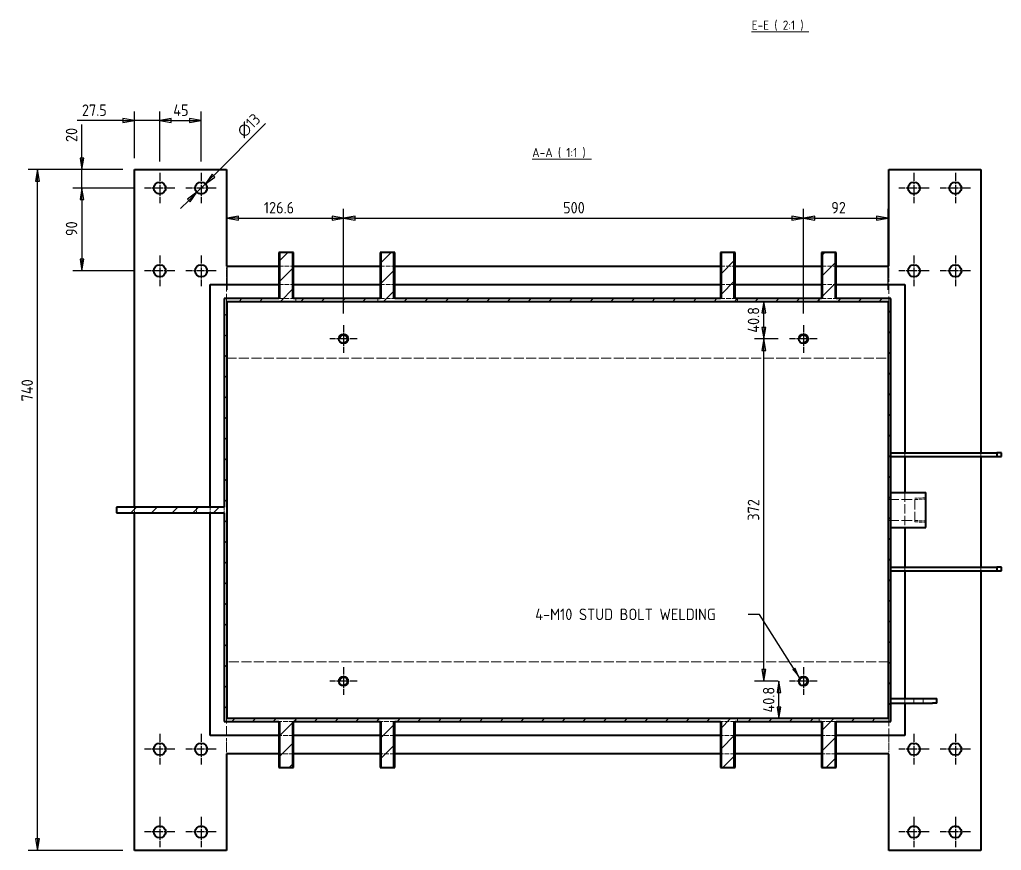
# Model space of a CAD drawing. Header units: millimetres. Extents: x 0 to 5945, y 0 to 4205.
# Drawn here: x 3576 to 4643, y 2005 to 2908 of the extents above; entities that cross this region are included whole.
import ezdxf

# ---------------------------------------------------------------- set-up
doc = ezdxf.new("R2010")
doc.units = ezdxf.units.MM
doc.header["$LTSCALE"] = 5
doc.linetypes.add('CHAIN', pattern=[0.3543, 0.2362, -0.0295, 0.0591, -0.0295])
doc.linetypes.add('DASHED', pattern=[0.2067, 0.1654, -0.0413])
doc.layers.get('0').update_dxf_attribs({"color": 3, "lineweight": 25})
for name, color, linetype, lineweight in [('가려진 것(ISO)', 2, 'DASHED', 18), ('가시적인 것(ISO)', 3, 'Continuous', 40), ('가시적인 좁은 것(ISO)', 3, 'Continuous', 35), ('기호(ISO)', 5, 'Continuous', 25), ('중심 표식(ISO)', 1, 'Continuous', 25), ('치수(ISO)', 2, 'Continuous', 25), ('해치(ISO)', 7, 'Continuous', 18)]:
    doc.layers.add(name, color=color, linetype=linetype, lineweight=lineweight)
doc.styles.add('치수 텍스트_PSTEK_POSCO', font='isocp.shx')
doc.styles.add('텍스트 스타일512', font='isocp.shx')
doc.dimstyles.new('치수_PSTEK_POSCO', dxfattribs={"dimscale": 5, "dimtxt": 2.5, "dimasz": 2.5, "dimexe": 2, "dimexo": 2.5, "dimgap": 1, "dimtad": 1, "dimrnd": 1e-08, "dimdsep": 46, "dimtxsty": '치수 텍스트_PSTEK_POSCO', "dimblk": 'Filled-1', "dimcen": 0.09, "dimdle": 10, "dimclrd": 7, "dimclre": 7, "dimclrt": 2, "dimadec": 1, "dimazin": 2, "dimtfac": 1, "dimtmove": 0, "dimatfit": 3, "dimfxl": 0, "dimtolj": 1, "dimlwd": -1, "dimlwe": -1, "dimarcsym": 0})
doc.dimstyles.new('치수_PSTEK_POSCO$7', dxfattribs={"dimscale": 5, "dimtxt": 2.5, "dimasz": 2.5, "dimexe": 2, "dimexo": 2.5, "dimgap": 1, "dimtad": 1, "dimrnd": 1e-08, "dimdsep": 46, "dimtxsty": '치수 텍스트_PSTEK_POSCO', "dimblk": 'Filled-1', "dimcen": 0.09, "dimdle": 10, "dimclrd": 7, "dimclre": 7, "dimclrt": 2, "dimadec": 1, "dimazin": 2, "dimtfac": 1, "dimtmove": 0, "dimatfit": 3, "dimfxl": 0, "dimtolj": 1, "dimlwd": -1, "dimlwe": -1, "dimarcsym": 0})

# ---------------------------------------------------------------- blocks, each defined once
blk = doc.blocks.new('Filled-1')
at = {"color": 0}
for p, q in [((0, 0), (-1, 0.167)), ((-1, 0.167), (-1, -0.167)), ((-1, 0), (0, 0)), ((-1, -0.167), (0, 0))]:
    blk.add_line(p, q, dxfattribs=at)
at = {"color": 0, "flags": 128}
blk.add_lwpolyline([(-1, -0.167), (0, 0), (-1, 0.167), (-1, -0.167)], dxfattribs=at)
at = {"color": 0}
blk.add_solid([(-1, -0.167), (0, 0), (-1, 0.167), (-1, -0.167)], dxfattribs=at)
blk = doc.blocks.new('*D67')
at = {"layer": 'Defpoints', "color": 0, "transparency": 16777216}
for p in [(3711.7, 2725.3), (3643.6, 2635.3), (3711.7, 2635.3)]:
    blk.add_point(p, dxfattribs=at)
at = {"layer": '치수(ISO)', "color": 7, "transparency": 16777216}
for p, q in [((3699.2, 2725.3), (3633.6, 2725.3)), ((3643.6, 2712.8), (3643.6, 2647.8)), ((3699.2, 2635.3), (3633.6, 2635.3))]:
    blk.add_line(p, q, dxfattribs=at)
at = {"layer": '치수(ISO)', "color": 7, "transparency": 16777216, "xscale": 12.5, "yscale": 12.5, "zscale": 12.5}
for p, rotation in [((3643.6, 2725.3), 90), ((3643.6, 2635.3), 270)]:
    blk.add_blockref('Filled-1', p, dxfattribs=dict(at, rotation=rotation))
at = {"layer": '치수(ISO)', "color": 2, "transparency": 16777216, "insert": (3632.3, 2673.1), "char_height": 12.5, "attachment_point": 4, "rotation": 90, "style": '치수 텍스트_PSTEK_POSCO'}
blk.add_mtext('\\A1;90', dxfattribs=at)
blk = doc.blocks.new('*D68')
at = {"layer": 'Defpoints', "color": 0, "transparency": 16777216}
for p in [(3643.6, 2745.3), (3700.7, 2745.3), (3711.7, 2725.3)]:
    blk.add_point(p, dxfattribs=at)
at = {"layer": '치수(ISO)', "color": 7, "transparency": 16777216}
for p, q in [((3643.6, 2757.8), (3643.6, 2794.4)), ((3688.2, 2745.3), (3633.6, 2745.3)), ((3643.6, 2725.3), (3643.6, 2745.3)), ((3699.2, 2725.3), (3633.6, 2725.3)), ((3643.6, 2712.8), (3643.6, 2700.3))]:
    blk.add_line(p, q, dxfattribs=at)
at = {"layer": '치수(ISO)', "color": 7, "transparency": 16777216, "xscale": 12.5, "yscale": 12.5, "zscale": 12.5}
for p, rotation in [((3643.6, 2745.3), 270), ((3643.6, 2725.3), 90)]:
    blk.add_blockref('Filled-1', p, dxfattribs=dict(at, rotation=rotation))
at = {"layer": '치수(ISO)', "color": 2, "transparency": 16777216, "insert": (3632.3, 2775.3), "char_height": 12.5, "attachment_point": 4, "rotation": 90, "style": '치수 텍스트_PSTEK_POSCO'}
blk.add_mtext('\\A1;20', dxfattribs=at)
blk = doc.blocks.new('*D69')
at = {"layer": 'Defpoints', "color": 0, "transparency": 16777216}
for p in [(3728.2, 2798.6), (3700.7, 2745.3), (3728.2, 2741.8)]:
    blk.add_point(p, dxfattribs=at)
at = {"layer": '치수(ISO)', "color": 7, "transparency": 16777216}
for p, q in [((3700.7, 2757.8), (3700.7, 2808.6)), ((3728.2, 2754.3), (3728.2, 2808.6)), ((3688.2, 2798.6), (3638.6, 2798.6)), ((3728.2, 2798.6), (3700.7, 2798.6)), ((3740.7, 2798.6), (3753.2, 2798.6))]:
    blk.add_line(p, q, dxfattribs=at)
at = {"layer": '치수(ISO)', "color": 7, "transparency": 16777216, "xscale": 12.5, "yscale": 12.5, "zscale": 12.5}
blk.add_blockref('Filled-1', (3700.7, 2798.6), dxfattribs=at)
at = {"layer": '치수(ISO)', "color": 7, "transparency": 16777216, "xscale": 12.5, "yscale": 12.5, "zscale": 12.5, "rotation": 180}
blk.add_blockref('Filled-1', (3728.2, 2798.6), dxfattribs=at)
at = {"layer": '치수(ISO)', "color": 2, "transparency": 16777216, "insert": (3643.6, 2809.9), "char_height": 12.5, "attachment_point": 4, "style": '치수 텍스트_PSTEK_POSCO'}
blk.add_mtext('\\A1;27.5', dxfattribs=at)
blk = doc.blocks.new('*D70')
at = {"layer": 'Defpoints', "color": 0, "transparency": 16777216}
for p in [(3773.2, 2798.6), (3728.2, 2741.8), (3773.2, 2741.8)]:
    blk.add_point(p, dxfattribs=at)
at = {"layer": '치수(ISO)', "color": 7, "transparency": 16777216}
for p, q in [((3728.2, 2754.3), (3728.2, 2808.6)), ((3773.2, 2754.3), (3773.2, 2808.6)), ((3740.7, 2798.6), (3760.7, 2798.6))]:
    blk.add_line(p, q, dxfattribs=at)
at = {"layer": '치수(ISO)', "color": 7, "transparency": 16777216, "xscale": 12.5, "yscale": 12.5, "zscale": 12.5, "rotation": 180}
blk.add_blockref('Filled-1', (3728.2, 2798.6), dxfattribs=at)
at = {"layer": '치수(ISO)', "color": 7, "transparency": 16777216, "xscale": 12.5, "yscale": 12.5, "zscale": 12.5}
blk.add_blockref('Filled-1', (3773.2, 2798.6), dxfattribs=at)
at = {"layer": '치수(ISO)', "color": 2, "transparency": 16777216, "insert": (3742.9, 2809.9), "char_height": 12.5, "attachment_point": 4, "style": '치수 텍스트_PSTEK_POSCO'}
blk.add_mtext('\\A1;45', dxfattribs=at)
blk = doc.blocks.new('*D71')
at = {"layer": 'Defpoints', "color": 0, "transparency": 16777216}
for p in [(3595.3, 2745.3), (3700.7, 2745.3), (3700.7, 2005.3)]:
    blk.add_point(p, dxfattribs=at)
at = {"layer": '치수(ISO)', "color": 7, "transparency": 16777216}
for p, q in [((3688.2, 2745.3), (3585.3, 2745.3)), ((3595.3, 2017.8), (3595.3, 2732.8)), ((3688.2, 2005.3), (3585.3, 2005.3))]:
    blk.add_line(p, q, dxfattribs=at)
at = {"layer": '치수(ISO)', "color": 7, "transparency": 16777216, "xscale": 12.5, "yscale": 12.5, "zscale": 12.5}
for p, rotation in [((3595.3, 2745.3), 90), ((3595.3, 2005.3), 270)]:
    blk.add_blockref('Filled-1', p, dxfattribs=dict(at, rotation=rotation))
at = {"layer": '치수(ISO)', "color": 2, "transparency": 16777216, "insert": (3584.1, 2493.4), "char_height": 12.5, "attachment_point": 4, "rotation": 90, "style": '치수 텍스트_PSTEK_POSCO'}
blk.add_mtext('\\A1;740', dxfattribs=at)
blk = doc.blocks.new('*D98')
at = {"layer": 'Defpoints', "color": 0, "transparency": 16777216}
for p in [(3777.8, 2729.9), (3768.6, 2720.7)]:
    blk.add_point(p, dxfattribs=at)
at = {"layer": '치수(ISO)', "color": 7, "transparency": 16777216}
for p, q in [((3786.6, 2738.7), (3843.3, 2795.4)), ((3768.6, 2720.7), (3777.8, 2729.9)), ((3759.7, 2711.8), (3750.9, 2703))]:
    blk.add_line(p, q, dxfattribs=at)
at = {"layer": '치수(ISO)', "color": 7, "transparency": 16777216, "xscale": 12.5, "yscale": 12.5, "zscale": 12.5}
for p, rotation in [((3777.8, 2729.9), 224.9999999999915), ((3768.6, 2720.7), 44.99999999999152)]:
    blk.add_blockref('Filled-1', p, dxfattribs=dict(at, rotation=rotation))
at = {"layer": '치수(ISO)', "color": 2, "transparency": 16777216, "insert": (3815.5, 2783.6), "char_height": 12.5, "attachment_point": 4, "rotation": 45, "style": '치수 텍스트_PSTEK_POSCO'}
blk.add_mtext('\\A1;∅13', dxfattribs=at)
blk = doc.blocks.new('*D159')
at = {"layer": 'Defpoints', "color": 0, "transparency": 16777216}
for p in [(4428, 2692.6), (3928, 2576.3), (4428, 2576.3)]:
    blk.add_point(p, dxfattribs=at)
at = {"layer": '치수(ISO)', "color": 7, "transparency": 16777216}
for p, q in [((3928, 2588.8), (3928, 2702.6)), ((4428, 2588.8), (4428, 2702.6)), ((3940.5, 2692.6), (4415.5, 2692.6))]:
    blk.add_line(p, q, dxfattribs=at)
at = {"layer": '치수(ISO)', "color": 7, "transparency": 16777216, "xscale": 12.5, "yscale": 12.5, "zscale": 12.5, "rotation": 180}
blk.add_blockref('Filled-1', (3928, 2692.6), dxfattribs=at)
at = {"layer": '치수(ISO)', "color": 7, "transparency": 16777216, "xscale": 12.5, "yscale": 12.5, "zscale": 12.5}
blk.add_blockref('Filled-1', (4428, 2692.6), dxfattribs=at)
at = {"layer": '치수(ISO)', "color": 2, "transparency": 16777216, "insert": (4166.7, 2703.9), "char_height": 12.5, "attachment_point": 4, "style": '치수 텍스트_PSTEK_POSCO'}
blk.add_mtext('\\A1;500', dxfattribs=at)
blk = doc.blocks.new('*D160')
at = {"layer": 'Defpoints', "color": 0, "transparency": 16777216}
for p in [(4520, 2692.6), (4520, 2602.1), (4428, 2576.3)]:
    blk.add_point(p, dxfattribs=at)
at = {"layer": '치수(ISO)', "color": 7, "transparency": 16777216}
for p, q in [((4428, 2588.8), (4428, 2702.6)), ((4520, 2614.6), (4520, 2702.6)), ((4440.5, 2692.6), (4507.5, 2692.6))]:
    blk.add_line(p, q, dxfattribs=at)
at = {"layer": '치수(ISO)', "color": 7, "transparency": 16777216, "xscale": 12.5, "yscale": 12.5, "zscale": 12.5, "rotation": 180}
blk.add_blockref('Filled-1', (4428, 2692.6), dxfattribs=at)
at = {"layer": '치수(ISO)', "color": 7, "transparency": 16777216, "xscale": 12.5, "yscale": 12.5, "zscale": 12.5}
blk.add_blockref('Filled-1', (4520, 2692.6), dxfattribs=at)
at = {"layer": '치수(ISO)', "color": 2, "transparency": 16777216, "insert": (4458.2, 2703.9), "char_height": 12.5, "attachment_point": 4, "style": '치수 텍스트_PSTEK_POSCO'}
blk.add_mtext('\\A1;92', dxfattribs=at)
blk = doc.blocks.new('*D161')
at = {"layer": 'Defpoints', "color": 0, "transparency": 16777216}
for p in [(4384.9, 2602.1), (4520, 2602.1), (4413, 2561.3)]:
    blk.add_point(p, dxfattribs=at)
at = {"layer": '치수(ISO)', "color": 7, "transparency": 16777216}
for p, q in [((4384.9, 2573.8), (4384.9, 2589.6)), ((4400.5, 2561.3), (4374.9, 2561.3))]:
    blk.add_line(p, q, dxfattribs=at)
at = {"layer": '치수(ISO)', "color": 7, "transparency": 16777216, "xscale": 12.5, "yscale": 12.5, "zscale": 12.5}
for p, rotation in [((4384.9, 2602.1), 90), ((4384.9, 2561.3), 270)]:
    blk.add_blockref('Filled-1', p, dxfattribs=dict(at, rotation=rotation))
at = {"layer": '치수(ISO)', "color": 2, "transparency": 16777216, "insert": (4373.7, 2568), "char_height": 12.5, "attachment_point": 4, "rotation": 90, "style": '치수 텍스트_PSTEK_POSCO'}
blk.add_mtext('\\A1;40.8', dxfattribs=at)
blk = doc.blocks.new('*D162')
at = {"layer": 'Defpoints', "color": 0, "transparency": 16777216}
for p in [(4384.9, 2561.3), (4413, 2561.3), (4413, 2189.3)]:
    blk.add_point(p, dxfattribs=at)
at = {"layer": '치수(ISO)', "color": 7, "transparency": 16777216}
for p, q in [((4400.5, 2561.3), (4374.9, 2561.3)), ((4384.9, 2201.8), (4384.9, 2548.8)), ((4400.5, 2189.3), (4374.9, 2189.3))]:
    blk.add_line(p, q, dxfattribs=at)
at = {"layer": '치수(ISO)', "color": 7, "transparency": 16777216, "xscale": 12.5, "yscale": 12.5, "zscale": 12.5}
for p, rotation in [((4384.9, 2561.3), 90), ((4384.9, 2189.3), 270)]:
    blk.add_blockref('Filled-1', p, dxfattribs=dict(at, rotation=rotation))
at = {"layer": '치수(ISO)', "color": 2, "transparency": 16777216, "insert": (4373.7, 2363.7), "char_height": 12.5, "attachment_point": 4, "rotation": 90, "style": '치수 텍스트_PSTEK_POSCO'}
blk.add_mtext('\\A1;372', dxfattribs=at)
blk = doc.blocks.new('*D163')
at = {"layer": 'Defpoints', "color": 0, "transparency": 16777216}
for p in [(4401.4, 2189.3), (4428, 2189.3), (4520, 2148.5)]:
    blk.add_point(p, dxfattribs=at)
at = {"layer": '치수(ISO)', "color": 7, "transparency": 16777216}
blk.add_line((4401.4, 2161), (4401.4, 2176.8), dxfattribs=at)
at = {"layer": '치수(ISO)', "color": 7, "transparency": 16777216, "xscale": 12.5, "yscale": 12.5, "zscale": 12.5}
for p, rotation in [((4401.4, 2189.3), 90), ((4401.4, 2148.5), 270)]:
    blk.add_blockref('Filled-1', p, dxfattribs=dict(at, rotation=rotation))
at = {"layer": '치수(ISO)', "color": 2, "transparency": 16777216, "insert": (4390.2, 2155.1), "char_height": 12.5, "attachment_point": 4, "rotation": 90, "style": '치수 텍스트_PSTEK_POSCO'}
blk.add_mtext('\\A1;40.8', dxfattribs=at)
blk = doc.blocks.new('*D165')
at = {"layer": 'Defpoints', "color": 0, "transparency": 16777216}
for p in [(3928, 2692.6), (3801.4, 2602.1), (3928, 2576.3)]:
    blk.add_point(p, dxfattribs=at)
at = {"layer": '치수(ISO)', "color": 7, "transparency": 16777216}
for p, q in [((3801.4, 2614.6), (3801.4, 2702.6)), ((3928, 2588.8), (3928, 2702.6)), ((3813.9, 2692.6), (3915.5, 2692.6))]:
    blk.add_line(p, q, dxfattribs=at)
at = {"layer": '치수(ISO)', "color": 7, "transparency": 16777216, "xscale": 12.5, "yscale": 12.5, "zscale": 12.5, "rotation": 180}
blk.add_blockref('Filled-1', (3801.4, 2692.6), dxfattribs=at)
at = {"layer": '치수(ISO)', "color": 7, "transparency": 16777216, "xscale": 12.5, "yscale": 12.5, "zscale": 12.5}
blk.add_blockref('Filled-1', (3928, 2692.6), dxfattribs=at)
at = {"layer": '치수(ISO)', "color": 2, "transparency": 16777216, "insert": (3841.4, 2703.9), "char_height": 12.5, "attachment_point": 4, "style": '치수 텍스트_PSTEK_POSCO'}
blk.add_mtext('\\A1;126.6', dxfattribs=at)

msp = doc.modelspace()

# ---------------------------------------------------------------- hatches: boundary and pattern name
at = {"layer": '해치(ISO)'}
h = msp.add_hatch(dxfattribs=at)
h.set_pattern_fill('ANSI31', color=256, scale=127, style=0)
h.set_pattern_definition([(45, (0, 0), (-11.22532, 11.22532), [])])
h.paths.add_polyline_path([(4353.6819, 2145.2778), (4447.6819, 2145.2778), (4447.6819, 2095.2778), (4463.6819, 2095.2778), (4463.6819, 2145.2778), (4523.1819, 2145.2778), (4523.1819, 2605.2778), (4463.6819, 2605.2778), (4463.6819, 2655.2778), (4447.6819, 2655.2778), (4447.6819, 2605.2778), (4353.6819, 2605.2778), (4353.6819, 2655.2778), (4337.6819, 2655.2778), (4337.6819, 2605.2778), (3983.6819, 2605.2778), (3983.6819, 2655.2778), (3967.6819, 2655.2778), (3967.6819, 2605.2778), (3873.6819, 2605.2778), (3873.6819, 2655.2778), (3857.6819, 2655.2778), (3857.6819, 2605.2778), (3798.1819, 2605.2778), (3798.1819, 2378.2778), (3681.3231, 2378.2778), (3681.3231, 2372.2778), (3798.1819, 2372.2778), (3798.1819, 2145.2778), (3857.6819, 2145.2778), (3857.6819, 2095.2778), (3873.6819, 2095.2778), (3873.6819, 2145.2778), (3967.6819, 2145.2778), (3967.6819, 2095.2778), (3983.6819, 2095.2778), (3983.6819, 2145.2778), (4337.6819, 2145.2778), (4337.6819, 2095.2778), (4353.6819, 2095.2778)])
h.paths.add_polyline_path([(4519.9819, 2148.4778), (3801.3819, 2148.4778), (3801.3819, 2602.0778), (4519.9819, 2602.0778)], flags=0)

# ---------------------------------------------------------------- linework, layer by layer
at = {"layer": '가려진 것(ISO)', "ltscale": 2.260439}
for p, q in [((3800.6819, 2638.4116), (3800.6819, 2634.4268)), ((4520.6819, 2634.4268), (4520.6819, 2638.4116)), ((3800.6819, 2546.1288), (3800.6819, 2542.144)), ((4520.6819, 2542.144), (4520.6819, 2546.1288)), ((3800.6819, 2208.4116), (3800.6819, 2204.4268)), ((4520.6819, 2204.4268), (4520.6819, 2208.4116)), ((3800.6819, 2116.1288), (3800.6819, 2112.144)), ((4520.6819, 2112.144), (4520.6819, 2116.1288))]:
    msp.add_line(p, q, dxfattribs=at)
at = {"layer": '가려진 것(ISO)', "ltscale": 6.094929}
for p, q in [((3857.6819, 2640.2778), (3873.6819, 2640.2778)), ((3967.6819, 2640.2778), (3983.6819, 2640.2778)), ((4337.6819, 2640.2778), (4353.6819, 2640.2778)), ((4447.6819, 2640.2778), (4463.6819, 2640.2778)), ((3857.6819, 2620.2778), (3873.6819, 2620.2778)), ((3967.6819, 2620.2778), (3983.6819, 2620.2778)), ((4337.6819, 2620.2778), (4353.6819, 2620.2778)), ((4447.6819, 2620.2778), (4463.6819, 2620.2778)), ((3857.6819, 2605.2778), (3873.6819, 2605.2778)), ((3967.6819, 2605.2778), (3983.6819, 2605.2778)), ((4337.6819, 2605.2778), (4353.6819, 2605.2778)), ((4447.6819, 2605.2778), (4463.6819, 2605.2778)), ((3873.6819, 2145.2778), (3857.6819, 2145.2778)), ((3983.6819, 2145.2778), (3967.6819, 2145.2778)), ((4353.6819, 2145.2778), (4337.6819, 2145.2778)), ((4463.6819, 2145.2778), (4447.6819, 2145.2778)), ((3873.6819, 2130.2778), (3857.6819, 2130.2778)), ((3983.6819, 2130.2778), (3967.6819, 2130.2778)), ((4353.6819, 2130.2778), (4337.6819, 2130.2778)), ((4463.6819, 2130.2778), (4447.6819, 2130.2778)), ((3873.6819, 2110.2778), (3857.6819, 2110.2778)), ((3983.6819, 2110.2778), (3967.6819, 2110.2778)), ((4353.6819, 2110.2778), (4337.6819, 2110.2778)), ((4463.6819, 2110.2778), (4447.6819, 2110.2778))]:
    msp.add_line(p, q, dxfattribs=at)
at = {"layer": '가려진 것(ISO)', "ltscale": 11.022712}
for p, q in [((3800.6819, 2634.4268), (3800.6819, 2631.4482)), ((4520.6819, 2631.4482), (4520.6819, 2634.4268)), ((3800.6819, 2549.1074), (3800.6819, 2546.1288)), ((4520.6819, 2546.1288), (4520.6819, 2549.1074)), ((3800.6819, 2204.4268), (3800.6819, 2201.4482)), ((4520.6819, 2201.4482), (4520.6819, 2204.4268)), ((3800.6819, 2119.1074), (3800.6819, 2116.1288)), ((4520.6819, 2116.1288), (4520.6819, 2119.1074))]:
    msp.add_line(p, q, dxfattribs=at)
at = {"layer": '가려진 것(ISO)', "ltscale": 4.520979}
for p, q in [((3800.6819, 2623.4787), (3800.6819, 2631.4482)), ((4520.6819, 2631.4482), (4520.6819, 2623.4787)), ((3800.6819, 2549.1074), (3800.6819, 2557.0769)), ((4520.6819, 2557.0769), (4520.6819, 2549.1074)), ((3800.6819, 2193.4787), (3800.6819, 2201.4482)), ((4520.6819, 2201.4482), (4520.6819, 2193.4787)), ((3800.6819, 2119.1074), (3800.6819, 2127.0769)), ((4520.6819, 2127.0769), (4520.6819, 2119.1074))]:
    msp.add_line(p, q, dxfattribs=at)
at = {"layer": '가려진 것(ISO)', "ltscale": 12.849872}
for p, q in [((3800.6819, 2623.4787), (3800.6819, 2557.0769)), ((4520.6819, 2557.0769), (4520.6819, 2623.4787)), ((3800.6819, 2193.4787), (3800.6819, 2127.0769)), ((4520.6819, 2127.0769), (4520.6819, 2193.4787))]:
    msp.add_line(p, q, dxfattribs=at)
at = {"layer": '가려진 것(ISO)', "ltscale": 1.218906}
for p, q in [((3876.1819, 2605.2778), (3876.1819, 2602.0778)), ((3965.1819, 2605.2778), (3965.1819, 2602.0778)), ((4356.1819, 2605.2778), (4356.1819, 2602.0778)), ((4445.1819, 2605.2778), (4445.1819, 2602.0778)), ((3876.1819, 2148.4778), (3876.1819, 2145.2778)), ((3965.1819, 2148.4778), (3965.1819, 2145.2778)), ((4356.1819, 2148.4778), (4356.1819, 2145.2778)), ((4445.1819, 2148.4778), (4445.1819, 2145.2778))]:
    msp.add_line(p, q, dxfattribs=at)
at = {"layer": '가려진 것(ISO)', "ltscale": 13.304306}
for p, q in [((3800.6819, 2210.2778), (3800.6819, 2540.2778)), ((4520.6819, 2540.2778), (4520.6819, 2210.2778))]:
    msp.add_line(p, q, dxfattribs=at)
at = {"layer": '가려진 것(ISO)', "ltscale": 13.144563}
for p, q in [((3800.6819, 2540.2778), (4520.6819, 2540.2778)), ((4520.6819, 2210.2778), (3800.6819, 2210.2778))]:
    msp.add_line(p, q, dxfattribs=at)
at = {"layer": '가려진 것(ISO)', "ltscale": 1.523657}
for p, q in [((4538.1819, 2433.2778), (4538.1819, 2437.2778)), ((4620.6819, 2437.2778), (4620.6819, 2433.2778)), ((4538.1819, 2309.2778), (4538.1819, 2313.2778)), ((4620.6819, 2313.2778), (4620.6819, 2309.2778))]:
    msp.add_line(p, q, dxfattribs=at)
at = {"layer": '가려진 것(ISO)', "ltscale": 12.256087}
msp.add_line((4538.1819, 2394.2778), (4538.1819, 2356.2778), dxfattribs=at)
at = {"layer": '가려진 것(ISO)', "ltscale": 14.010643}
for p, q in [((4519.9819, 2386.5933), (4548.9419, 2386.5933)), ((4519.9819, 2363.9623), (4548.9419, 2363.9623))]:
    msp.add_line(p, q, dxfattribs=at)
at = {"layer": '가려진 것(ISO)', "ltscale": 4.664874}
for p, q in [((4561.1819, 2388.5629), (4548.9419, 2388.1804)), ((4548.9419, 2386.7283), (4561.1819, 2387.1108)), ((4548.9419, 2363.8273), (4561.1819, 2363.4448)), ((4548.9419, 2362.3752), (4561.1819, 2361.9927))]:
    msp.add_line(p, q, dxfattribs=at)
at = {"layer": '가려진 것(ISO)', "ltscale": 13.073645}
msp.add_line((4548.9419, 2362.3752), (4548.9419, 2388.1804), dxfattribs=at)
at = {"layer": '가려진 것(ISO)', "ltscale": 2.285536}
for p, q in [((3700.6819, 2372.2778), (3700.6819, 2378.2778)), ((3768.1819, 2372.2778), (3768.1819, 2378.2778)), ((3783.1819, 2372.2778), (3783.1819, 2378.2778)), ((3798.1819, 2372.2778), (3798.1819, 2378.2778))]:
    msp.add_line(p, q, dxfattribs=at)
at = {"layer": '가려진 것(ISO)', "ltscale": 1.904597}
for p, q in [((4538.1819, 2170.2778), (4538.1819, 2165.2778)), ((4548.1819, 2170.2778), (4548.1819, 2165.2778)), ((4558.1819, 2170.2778), (4558.1819, 2165.2778))]:
    msp.add_line(p, q, dxfattribs=at)
at = {"layer": '가시적인 것(ISO)'}
for p, q in [((3700.6819, 2745.2778), (3800.6819, 2745.2778)), ((3700.6819, 2378.2778), (3700.6819, 2745.2778)), ((3800.6819, 2745.2778), (3800.6819, 2640.2778)), ((4520.6819, 2640.2778), (4520.6819, 2745.2778)), ((4520.6819, 2745.2778), (4620.6819, 2745.2778)), ((4620.6819, 2745.2778), (4620.6819, 2437.2778)), ((3873.6819, 2655.2778), (3857.6819, 2655.2778)), ((3857.6819, 2655.2778), (3857.6819, 2605.2778)), ((3873.6819, 2605.2778), (3873.6819, 2655.2778)), ((3983.6819, 2655.2778), (3967.6819, 2655.2778)), ((3967.6819, 2655.2778), (3967.6819, 2605.2778)), ((3983.6819, 2605.2778), (3983.6819, 2655.2778)), ((4353.6819, 2655.2778), (4337.6819, 2655.2778)), ((4337.6819, 2655.2778), (4337.6819, 2605.2778)), ((4353.6819, 2605.2778), (4353.6819, 2655.2778)), ((4463.6819, 2655.2778), (4447.6819, 2655.2778)), ((4447.6819, 2655.2778), (4447.6819, 2605.2778)), ((4463.6819, 2605.2778), (4463.6819, 2655.2778)), ((3800.6819, 2640.2778), (3857.6819, 2640.2778)), ((3873.6819, 2640.2778), (3967.6819, 2640.2778)), ((3983.6819, 2640.2778), (4337.6819, 2640.2778)), ((4353.6819, 2640.2778), (4447.6819, 2640.2778)), ((4463.6819, 2640.2778), (4520.6819, 2640.2778)), ((3783.1819, 2620.2778), (3857.6819, 2620.2778)), ((3783.1819, 2378.2778), (3783.1819, 2620.2778)), ((3873.6819, 2620.2778), (3967.6819, 2620.2778)), ((3983.6819, 2620.2778), (4337.6819, 2620.2778)), ((4353.6819, 2620.2778), (4447.6819, 2620.2778)), ((4463.6819, 2620.2778), (4538.1819, 2620.2778)), ((4538.1819, 2620.2778), (4538.1819, 2437.2778)), ((3857.6819, 2605.2778), (3798.1819, 2605.2778)), ((3798.1819, 2605.2778), (3798.1819, 2378.2778)), ((3967.6819, 2605.2778), (3873.6819, 2605.2778)), ((4337.6819, 2605.2778), (3983.6819, 2605.2778)), ((4447.6819, 2605.2778), (4353.6819, 2605.2778)), ((4523.1819, 2605.2778), (4463.6819, 2605.2778)), ((4523.1819, 2145.2778), (4523.1819, 2605.2778)), ((3801.3819, 2148.4778), (3801.3819, 2602.0778)), ((3801.3819, 2602.0778), (4519.9819, 2602.0778)), ((4519.9819, 2602.0778), (4519.9819, 2148.4778)), ((4523.1819, 2437.2778), (4638.1819, 2437.2778)), ((4643.1819, 2437.2778), (4638.1819, 2437.2778)), ((4638.1819, 2437.2778), (4638.1819, 2433.2778)), ((4643.1819, 2433.2778), (4643.1819, 2437.2778)), ((4523.1819, 2433.2778), (4638.1819, 2433.2778)), ((4538.1819, 2433.2778), (4538.1819, 2394.2778)), ((4620.6819, 2433.2778), (4620.6819, 2313.2778)), ((4638.1819, 2433.2778), (4643.1819, 2433.2778)), ((4523.1819, 2394.2778), (4561.1819, 2394.2778)), ((4561.1819, 2356.2778), (4561.1819, 2394.2778)), ((3798.1819, 2378.2778), (3681.3231, 2378.2778)), ((3681.3231, 2378.2778), (3681.3231, 2372.2778)), ((3681.3231, 2372.2778), (3798.1819, 2372.2778)), ((3700.6819, 2005.2778), (3700.6819, 2372.2778)), ((3783.1819, 2130.2778), (3783.1819, 2372.2778)), ((3798.1819, 2372.2778), (3798.1819, 2145.2778)), ((4523.1819, 2356.2778), (4561.1819, 2356.2778)), ((4538.1819, 2356.2778), (4538.1819, 2313.2778)), ((4523.1819, 2313.2778), (4638.1819, 2313.2778)), ((4523.1819, 2309.2778), (4638.1819, 2309.2778)), ((4538.1819, 2309.2778), (4538.1819, 2170.2778)), ((4620.6819, 2309.2778), (4620.6819, 2005.2778)), ((4643.1819, 2313.2778), (4638.1819, 2313.2778)), ((4638.1819, 2313.2778), (4638.1819, 2309.2778)), ((4638.1819, 2309.2778), (4643.1819, 2309.2778)), ((4643.1819, 2309.2778), (4643.1819, 2313.2778)), ((4523.1819, 2170.2778), (4568.1819, 2170.2778)), ((4568.1819, 2170.2778), (4573.1819, 2170.2778)), ((4573.1819, 2165.2778), (4573.1819, 2170.2778)), ((4523.1819, 2165.2778), (4568.1819, 2165.2778)), ((4538.1819, 2165.2778), (4538.1819, 2130.2778)), ((4573.1819, 2165.2778), (4568.1819, 2165.2778)), ((3798.1819, 2145.2778), (3857.6819, 2145.2778)), ((4519.9819, 2148.4778), (3801.3819, 2148.4778)), ((3857.6819, 2145.2778), (3857.6819, 2095.2778)), ((3873.6819, 2095.2778), (3873.6819, 2145.2778)), ((3873.6819, 2145.2778), (3967.6819, 2145.2778)), ((3967.6819, 2145.2778), (3967.6819, 2095.2778)), ((3983.6819, 2095.2778), (3983.6819, 2145.2778)), ((3983.6819, 2145.2778), (4337.6819, 2145.2778)), ((4337.6819, 2145.2778), (4337.6819, 2095.2778)), ((4353.6819, 2145.2778), (4447.6819, 2145.2778)), ((4353.6819, 2095.2778), (4353.6819, 2145.2778)), ((4447.6819, 2145.2778), (4447.6819, 2095.2778)), ((4463.6819, 2095.2778), (4463.6819, 2145.2778)), ((4463.6819, 2145.2778), (4523.1819, 2145.2778)), ((3857.6819, 2130.2778), (3783.1819, 2130.2778)), ((3967.6819, 2130.2778), (3873.6819, 2130.2778)), ((4337.6819, 2130.2778), (3983.6819, 2130.2778)), ((4447.6819, 2130.2778), (4353.6819, 2130.2778)), ((4538.1819, 2130.2778), (4463.6819, 2130.2778)), ((3800.6819, 2110.2778), (3800.6819, 2005.2778)), ((3857.6819, 2110.2778), (3800.6819, 2110.2778)), ((3967.6819, 2110.2778), (3873.6819, 2110.2778)), ((4337.6819, 2110.2778), (3983.6819, 2110.2778)), ((4447.6819, 2110.2778), (4353.6819, 2110.2778)), ((4520.6819, 2110.2778), (4463.6819, 2110.2778)), ((4520.6819, 2005.2778), (4520.6819, 2110.2778)), ((3857.6819, 2095.2778), (3873.6819, 2095.2778)), ((3967.6819, 2095.2778), (3983.6819, 2095.2778)), ((4337.6819, 2095.2778), (4353.6819, 2095.2778)), ((4447.6819, 2095.2778), (4463.6819, 2095.2778)), ((3800.6819, 2005.2778), (3700.6819, 2005.2778)), ((4620.6819, 2005.2778), (4520.6819, 2005.2778))]:
    msp.add_line(p, q, dxfattribs=at)
for centre, radius in [((3728.1819, 2725.2778), 6.5), ((3773.1819, 2725.2778), 6.5), ((4548.1819, 2725.2778), 6.5), ((4593.1819, 2725.2778), 6.5), ((3728.1819, 2635.2778), 6.5), ((3773.1819, 2635.2778), 6.5), ((4548.1819, 2635.2778), 6.5), ((4593.1819, 2635.2778), 6.5), ((3927.9819, 2561.2778), 5), ((4427.9819, 2561.2778), 5), ((3927.9819, 2189.2778), 5), ((4427.9819, 2189.2778), 5), ((3728.1819, 2115.2778), 6.5), ((3773.1819, 2115.2778), 6.5), ((4548.1819, 2115.2778), 6.5), ((4593.1819, 2115.2778), 6.5), ((3728.1819, 2025.2778), 6.5), ((3773.1819, 2025.2778), 6.5), ((4548.1819, 2025.2778), 6.5), ((4593.1819, 2025.2778), 6.5)]:
    msp.add_circle(centre, radius, dxfattribs=at)
at = {"layer": '가시적인 좁은 것(ISO)'}
for p, q in [((3858.8874, 2655.2778), (3858.8874, 2605.2778)), ((3872.4764, 2605.2778), (3872.4764, 2655.2778)), ((3968.8874, 2655.2778), (3968.8874, 2605.2778)), ((3982.4764, 2605.2778), (3982.4764, 2655.2778)), ((4338.8874, 2655.2778), (4338.8874, 2605.2778)), ((4352.4764, 2605.2778), (4352.4764, 2655.2778)), ((4448.8874, 2655.2778), (4448.8874, 2605.2778)), ((4462.4764, 2605.2778), (4462.4764, 2655.2778)), ((3858.8874, 2145.2778), (3858.8874, 2095.2778)), ((3872.4764, 2095.2778), (3872.4764, 2145.2778)), ((3968.8874, 2145.2778), (3968.8874, 2095.2778)), ((3982.4764, 2095.2778), (3982.4764, 2145.2778)), ((4338.8874, 2145.2778), (4338.8874, 2095.2778)), ((4352.4764, 2095.2778), (4352.4764, 2145.2778)), ((4448.8874, 2145.2778), (4448.8874, 2095.2778)), ((4462.4764, 2095.2778), (4462.4764, 2145.2778))]:
    msp.add_line(p, q, dxfattribs=at)
for centre in [(3927.9819, 2561.2778), (4427.9819, 2561.2778), (3927.9819, 2189.2778), (4427.9819, 2189.2778)]:
    msp.add_arc(centre, 4.103, 260, 170, dxfattribs=at)
at = {"layer": '기호(ISO)', "color": 7, "lineweight": 18}
for p, q in [((4371.6894, 2895.201), (4433.9302, 2895.201)), ((4133.1174, 2756.7881), (4197.5631, 2756.7881))]:
    msp.add_line(p, q, dxfattribs=at)
at = {"layer": '중심 표식(ISO)', "linetype": 'CHAIN', "ltscale": 7.333869}
for p, q in [((3728.1819, 2741.7778), (3728.1819, 2708.7778)), ((3773.1819, 2741.7778), (3773.1819, 2708.7778)), ((4548.1819, 2741.7778), (4548.1819, 2708.7778)), ((4593.1819, 2741.7778), (4593.1819, 2708.7778)), ((3744.6819, 2725.2778), (3711.6819, 2725.2778)), ((3789.6819, 2725.2778), (3756.6819, 2725.2778)), ((4564.6819, 2725.2778), (4531.6819, 2725.2778)), ((4609.6819, 2725.2778), (4576.6819, 2725.2778)), ((3728.1819, 2651.7778), (3728.1819, 2618.7778)), ((3773.1819, 2651.7778), (3773.1819, 2618.7778)), ((4548.1819, 2651.7778), (4548.1819, 2618.7778)), ((4593.1819, 2651.7778), (4593.1819, 2618.7778)), ((3744.6819, 2635.2778), (3711.6819, 2635.2778)), ((3789.6819, 2635.2778), (3756.6819, 2635.2778)), ((4564.6819, 2635.2778), (4531.6819, 2635.2778)), ((4609.6819, 2635.2778), (4576.6819, 2635.2778)), ((3728.1819, 2131.7778), (3728.1819, 2098.7778)), ((3773.1819, 2131.7778), (3773.1819, 2098.7778)), ((4548.1819, 2131.7778), (4548.1819, 2098.7778)), ((4593.1819, 2131.7778), (4593.1819, 2098.7778)), ((3744.6819, 2115.2778), (3711.6819, 2115.2778)), ((3789.6819, 2115.2778), (3756.6819, 2115.2778)), ((4564.6819, 2115.2778), (4531.6819, 2115.2778)), ((4609.6819, 2115.2778), (4576.6819, 2115.2778)), ((3728.1819, 2041.7778), (3728.1819, 2008.7778)), ((3773.1819, 2041.7778), (3773.1819, 2008.7778)), ((4548.1819, 2041.7778), (4548.1819, 2008.7778)), ((4593.1819, 2041.7778), (4593.1819, 2008.7778)), ((3744.6819, 2025.2778), (3711.6819, 2025.2778)), ((3789.6819, 2025.2778), (3756.6819, 2025.2778)), ((4564.6819, 2025.2778), (4531.6819, 2025.2778)), ((4609.6819, 2025.2778), (4576.6819, 2025.2778))]:
    msp.add_line(p, q, dxfattribs=at)
at = {"layer": '중심 표식(ISO)', "linetype": 'CHAIN', "ltscale": 6.667144}
for p, q in [((3927.9819, 2576.2778), (3927.9819, 2546.2778)), ((4427.9819, 2576.2778), (4427.9819, 2546.2778)), ((3942.9819, 2561.2778), (3912.9819, 2561.2778)), ((4442.9819, 2561.2778), (4412.9819, 2561.2778)), ((3927.9819, 2204.2778), (3927.9819, 2174.2778)), ((4427.9819, 2204.2778), (4427.9819, 2174.2778)), ((3942.9819, 2189.2778), (3912.9819, 2189.2778)), ((4442.9819, 2189.2778), (4412.9819, 2189.2778))]:
    msp.add_line(p, q, dxfattribs=at)

# ---------------------------------------------------------------- texts
at = {"layer": '기호(ISO)', "color": 7, "char_height": 10, "attachment_point": 7, "style": '텍스트 스타일512'}
for s, insert in [('E-E ( 2:1 )', (4371.6894, 2896.3068)), ('A-A ( 1:1 )', (4133.1174, 2757.8939))]:
    msp.add_mtext(s, dxfattribs=dict(at, insert=insert))
at = {"layer": '기호(ISO)', "color": 2, "insert": (4136.4212, 2261.8429), "char_height": 12.5, "width": 226.460075, "attachment_point": 4, "style": '치수 텍스트_PSTEK_POSCO'}
msp.add_mtext('{\\fISOCP|b0|i0;\\H12.5000;4-M10 STUD BOLT WELDING}', dxfattribs=at)

# ---------------------------------------------------------------- dimensions: what is measured, and where the dimension line sits
at = {"layer": '치수(ISO)', "color": 7}
for base, p1, p2, angle, override, picture, middle in [((3728.1819, 2798.6129), (3700.6819, 2745.2778), (3728.1819, 2741.7778), 180, {"dimdec": 2, "dimtp": 0, "dimtm": 0, "dimtdec": 2, "dimtofl": 1, "dimatfit": 1}, '*D69', (3657.1393, 2798.6129)), ((3773.1819, 2798.6129), (3728.1819, 2741.7778), (3773.1819, 2741.7778), 180, {"dimdec": 2, "dimtp": 0, "dimtm": 0, "dimtdec": 2, "dimtofl": 0, "dimatfit": 1}, '*D70', (3750.6819, 2798.6129)), ((3643.5519, 2745.2778), (3711.6819, 2725.2778), (3700.6819, 2745.2778), 90, {"dimdec": 2, "dimtp": 0, "dimtm": 0, "dimtdec": 2, "dimtofl": 1, "dimatfit": 1}, '*D68', (3643.5519, 2782.3164)), ((3595.3321, 2745.2778), (3700.6819, 2005.2778), (3700.6819, 2745.2778), 90, {"dimdec": 2, "dimtp": 0, "dimtm": 0, "dimtdec": 2, "dimtofl": 0, "dimatfit": 1}, '*D71', (3595.3321, 2505.2778)), ((3643.5519, 2635.2778), (3711.6819, 2725.2778), (3711.6819, 2635.2778), 90, {"dimdec": 2, "dimtp": 0, "dimtm": 0, "dimtdec": 2, "dimtofl": 0, "dimatfit": 1}, '*D67', (3643.5519, 2680.2778)), ((4427.9819, 2692.6301), (3927.9819, 2576.2778), (4427.9819, 2576.2778), 180, {"dimdec": 2, "dimblk2": 'Filled-1', "dimsah": 1, "dimtp": 0, "dimtm": 0, "dimtdec": 2, "dimtofl": 0, "dimatfit": 1}, '*D159', (4177.9819, 2692.6301)), ((4519.9819, 2692.6301), (4427.9819, 2576.2778), (4519.9819, 2602.0778), 180, {"dimdec": 2, "dimblk1": 'Filled-1', "dimsah": 1, "dimtp": 0, "dimtm": 0, "dimtdec": 2, "dimtofl": 0, "dimatfit": 1}, '*D160', (4465.7319, 2692.6301)), ((4384.9305, 2602.0778), (4412.9819, 2561.2778), (4519.9819, 2602.0778), 90, {"dimdec": 2, "dimblk1": 'Filled-1', "dimsah": 1, "dimse2": 1, "dimtp": 0, "dimtm": 0, "dimtdec": 2, "dimtofl": 0, "dimatfit": 1}, '*D161', (4384.9305, 2581.7278)), ((4384.9305, 2561.2778), (4412.9819, 2189.2778), (4412.9819, 2561.2778), 90, {"dimdec": 2, "dimblk1": 'Filled-1', "dimblk2": 'Filled-1', "dimsah": 1, "dimtp": 0, "dimtm": 0, "dimtdec": 2, "dimtofl": 0, "dimatfit": 1}, '*D162', (4384.9305, 2375.3278)), ((4401.4305, 2189.2778), (4519.9819, 2148.4778), (4427.9819, 2189.2778), 90, {"dimdec": 2, "dimblk2": 'Filled-1', "dimsah": 1, "dimse1": 1, "dimse2": 1, "dimtp": 0, "dimtm": 0, "dimtdec": 2, "dimtofl": 0, "dimatfit": 1}, '*D163', (4401.4305, 2168.8278))]:
    dim = msp.add_linear_dim(base=base, p1=p1, p2=p2, angle=angle, dimstyle='치수_PSTEK_POSCO', override=override, dxfattribs=at)
    dim.commit()
    dim.dimension.update_dxf_attribs({"geometry": picture, "text_midpoint": middle, "dimtype": 160})
dim = msp.add_diameter_dim_2p(p1=(3768.5857, 2720.6816), p2=(3777.7781, 2729.874), dimstyle='치수_PSTEK_POSCO', override={"dimdec": 2, "dimlfac": 1, "dimtp": 0, "dimtm": 0, "dimtdec": 2, "dimatfit": 2}, dxfattribs=at)
dim.commit()
dim.dimension.update_dxf_attribs({"geometry": '*D98', "text_midpoint": (3831.6412, 2783.737), "dimtype": 163})
dim = msp.add_linear_dim(base=(3927.9819, 2692.6301), p1=(3801.3819, 2602.0778), p2=(3927.9819, 2576.2778), dimstyle='치수_PSTEK_POSCO', override={"dimdec": 2, "dimtp": 0, "dimtm": 0, "dimtdec": 2, "dimtofl": 0, "dimatfit": 1}, dxfattribs=at)
dim.commit()
dim.dimension.update_dxf_attribs({"geometry": '*D165', "text_midpoint": (3857.9319, 2692.6301), "dimtype": 160})

# ---------------------------------------------------------------- leaders
at = {"layer": '기호(ISO)', "color": 7, "annotation_type": 0, "has_hookline": 1, "hookline_direction": 1, "text_width": 222.5791}
msp.add_leader([(4424.1197, 2192.4532), (4380.3813, 2261.8429), (4367.8813, 2261.8429)], dimstyle='치수_PSTEK_POSCO$7', override={"dimtad": 0}, dxfattribs=at)

doc.saveas('drawing.dxf')
